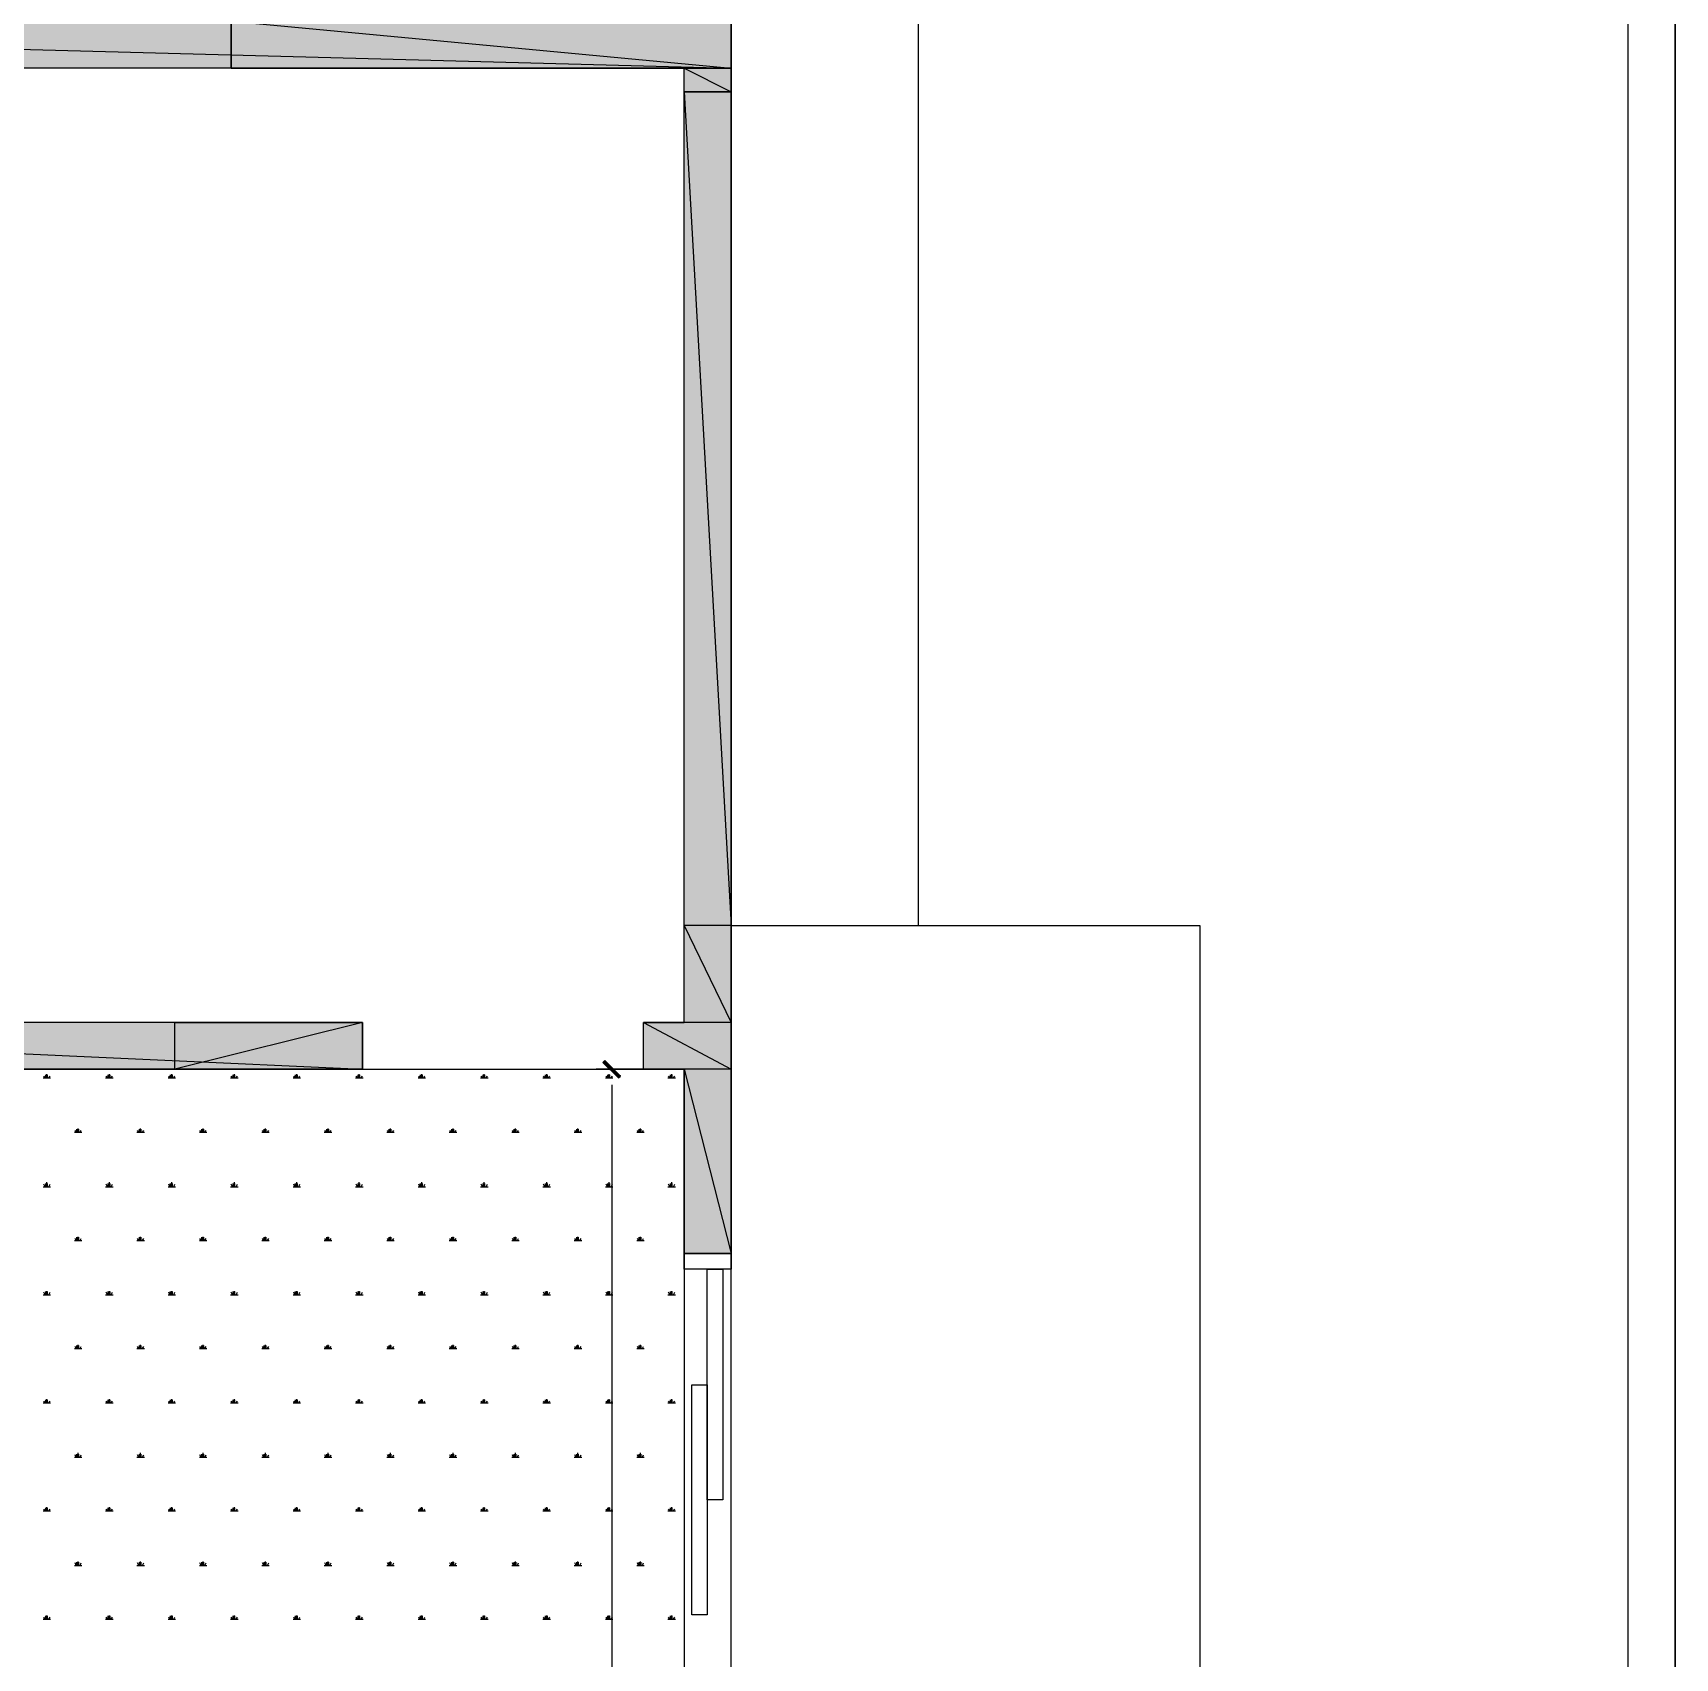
# Model space of a CAD drawing. Header units: millimetres. Extents: x -75 to 20144, y -75 to 30258.
# Drawn here: x 12910 to 18166, y 10694 to 15895 of the extents above; entities that cross this region are included whole.
import ezdxf

# ---------------------------------------------------------------- set-up
doc = ezdxf.new("R2010")
doc.units = ezdxf.units.MM
for name, color, linetype, true_color in [('SRC-FILLSTROKE-000000', 7, 'Continuous', 0x000000), ('SRC-STROKE-000000', 7, 'Continuous', 0x000000), ('SRC-STROKE-636466', 7, 'Continuous', 0x636466), ('SRC-STROKE-767676', 7, 'Continuous', 0x767676), ('SRC-STROKE-93278f', 7, 'Continuous', 0x93278f), ('SRC-STROKE-a953a0', 7, 'Continuous', 0xa953a0)]:
    doc.layers.add(name, color=color, linetype=linetype, true_color=true_color)

msp = doc.modelspace()

# ---------------------------------------------------------------- hatches: boundary and pattern name
at = {"layer": 'SRC-FILLSTROKE-000000', "true_color": 0x000000}
h = msp.add_hatch(color=7, dxfattribs=at)
h.dxf.hatch_style = 1
h.paths.add_polyline_path([(15144.9, 15930.1), (9577.8, 15930.1), (15144.9, 15782.1), (15144.9, 15930.1)])
h = msp.add_hatch(color=7, dxfattribs=at)
h.dxf.hatch_style = 1
h.paths.add_polyline_path([(9577.8, 15930.1), (15144.9, 15782.1), (9577.8, 15782.1), (9577.8, 15930.1)])
h = msp.add_hatch(color=7, dxfattribs=at)
h.dxf.hatch_style = 1
h.paths.add_polyline_path([(15144.9, 15932.1), (13545.2, 15932.1), (15144.9, 15782.1), (15144.9, 15932.1)])
h = msp.add_hatch(color=7, dxfattribs=at)
h.dxf.hatch_style = 1
h.paths.add_polyline_path([(13545.2, 15932.1), (15144.9, 15782.1), (13545.2, 15782.1), (13545.2, 15932.1)])
h = msp.add_hatch(color=7, dxfattribs=at)
h.dxf.hatch_style = 1
h.paths.add_polyline_path([(15144.9, 15782.1), (14994.9, 15782.1), (15144.9, 15706.2), (15144.9, 15782.1)])
h = msp.add_hatch(color=7, dxfattribs=at)
h.dxf.hatch_style = 1
h.paths.add_polyline_path([(14994.9, 15782.1), (15144.9, 15706.2), (14994.9, 15706.2), (14994.9, 15782.1)])
h = msp.add_hatch(color=7, dxfattribs=at)
h.dxf.hatch_style = 1
h.paths.add_polyline_path([(15144.9, 15706.2), (14994.9, 15706.2), (15144.9, 13038.6), (15144.9, 15706.2)])
h = msp.add_hatch(color=7, dxfattribs=at)
h.dxf.hatch_style = 1
h.paths.add_polyline_path([(14994.9, 15706.2), (15144.9, 13038.6), (14994.9, 13038.6), (14994.9, 15706.2)])
h = msp.add_hatch(color=7, dxfattribs=at)
h.dxf.hatch_style = 1
h.paths.add_polyline_path([(15144.9, 13038.6), (14994.9, 13038.6), (15144.9, 12728.6), (15144.9, 13038.6)])
h = msp.add_hatch(color=7, dxfattribs=at)
h.dxf.hatch_style = 1
h.paths.add_polyline_path([(14994.9, 13038.6), (15144.9, 12728.6), (14994.9, 12728.6), (14994.9, 13038.6)])
h = msp.add_hatch(color=7, dxfattribs=at)
h.dxf.hatch_style = 1
h.paths.add_polyline_path([(13965.1, 12728.6), (10683.6, 12728.6), (13965.1, 12578.7), (13965.1, 12728.6)])
h = msp.add_hatch(color=7, dxfattribs=at)
h.dxf.hatch_style = 1
h.paths.add_polyline_path([(10683.6, 12728.6), (13965.1, 12578.7), (10683.6, 12578.7), (10683.6, 12728.6)])
h = msp.add_hatch(color=7, dxfattribs=at)
h.dxf.hatch_style = 1
h.paths.add_polyline_path([(13965.1, 12578.7), (13965.1, 12728.6), (13365.2, 12578.7), (13965.1, 12578.7)])
h = msp.add_hatch(color=7, dxfattribs=at)
h.dxf.hatch_style = 1
h.paths.add_polyline_path([(13965.1, 12728.6), (13365.2, 12578.7), (13365.2, 12728.6), (13965.1, 12728.6)])
h = msp.add_hatch(color=7, dxfattribs=at)
h.dxf.hatch_style = 1
h.paths.add_polyline_path([(15144.9, 12728.6), (14865, 12728.6), (15144.9, 12578.7), (15144.9, 12728.6)])
h = msp.add_hatch(color=7, dxfattribs=at)
h.dxf.hatch_style = 1
h.paths.add_polyline_path([(14865, 12728.6), (15144.9, 12578.7), (14865, 12578.7), (14865, 12728.6)])
h = msp.add_hatch(color=7, dxfattribs=at)
h.dxf.hatch_style = 1
h.paths.add_polyline_path([(14791, 12556.7), (14735, 12600.6), (14741, 12606.6), (14791, 12556.7)])
h = msp.add_hatch(color=7, dxfattribs=at)
h.dxf.hatch_style = 1
h.paths.add_polyline_path([(14785, 12550.7), (14791, 12556.7), (14735, 12600.6), (14785, 12550.7)])
h = msp.add_hatch(color=7, dxfattribs=at)
h.dxf.hatch_style = 1
h.paths.add_polyline_path([(15144.9, 12578.7), (14994.9, 12578.7), (15144.9, 11988.7), (15144.9, 12578.7)])
h = msp.add_hatch(color=7, dxfattribs=at)
h.dxf.hatch_style = 1
h.paths.add_polyline_path([(14994.9, 12578.7), (15144.9, 11988.7), (14994.9, 11988.7), (14994.9, 12578.7)])

# ---------------------------------------------------------------- linework, layer by layer
at = {"layer": 'SRC-FILLSTROKE-000000'}
for points in [[(15144.9, 15930.1), (9577.8, 15930.1), (15144.9, 15782.1), (15144.9, 15930.1)], [(9577.8, 15930.1), (15144.9, 15782.1), (9577.8, 15782.1), (9577.8, 15930.1)], [(15144.9, 15932.1), (13545.2, 15932.1), (15144.9, 15782.1), (15144.9, 15932.1)], [(13545.2, 15932.1), (15144.9, 15782.1), (13545.2, 15782.1), (13545.2, 15932.1)], [(15144.9, 15782.1), (14994.9, 15782.1), (15144.9, 15706.2), (15144.9, 15782.1)], [(14994.9, 15782.1), (15144.9, 15706.2), (14994.9, 15706.2), (14994.9, 15782.1)], [(15144.9, 15706.2), (14994.9, 15706.2), (15144.9, 13038.6), (15144.9, 15706.2)], [(14994.9, 15706.2), (15144.9, 13038.6), (14994.9, 13038.6), (14994.9, 15706.2)], [(15144.9, 13038.6), (14994.9, 13038.6), (15144.9, 12728.6), (15144.9, 13038.6)], [(14994.9, 13038.6), (15144.9, 12728.6), (14994.9, 12728.6), (14994.9, 13038.6)], [(13965.1, 12728.6), (10683.6, 12728.6), (13965.1, 12578.7), (13965.1, 12728.6)], [(10683.6, 12728.6), (13965.1, 12578.7), (10683.6, 12578.7), (10683.6, 12728.6)], [(13965.1, 12578.7), (13965.1, 12728.6), (13365.2, 12578.7), (13965.1, 12578.7)], [(13965.1, 12728.6), (13365.2, 12578.7), (13365.2, 12728.6), (13965.1, 12728.6)], [(15144.9, 12728.6), (14865, 12728.6), (15144.9, 12578.7), (15144.9, 12728.6)], [(14865, 12728.6), (15144.9, 12578.7), (14865, 12578.7), (14865, 12728.6)], [(14791, 12556.7), (14735, 12600.6), (14741, 12606.6), (14791, 12556.7)], [(14785, 12550.7), (14791, 12556.7), (14735, 12600.6), (14785, 12550.7)], [(15144.9, 12578.7), (14994.9, 12578.7), (15144.9, 11988.7), (15144.9, 12578.7)], [(14994.9, 12578.7), (15144.9, 11988.7), (14994.9, 11988.7), (14994.9, 12578.7)]]:
    msp.add_lwpolyline(points, dxfattribs=at)
at = {"layer": 'SRC-STROKE-000000'}
for points in [[(2984.9, 74.7), (2984.9, -75.3), (-74.7, -75.3), (-74.7, 74.7), (-74.7, 30257.8), (75.3, 30257.8), (18166.4, 30257.8), (18166.4, 30107.8), (18166.4, -75.3), (18016.5, -75.3), (18016.5, 74.7), (18016.5, 30107.8), (14297, 30107.8), (75.3, 30107.8), (75.3, 26364.4), (75.3, 74.7), (2984.9, 74.7), (75.3, 74.7)], [(-74.7, 30257.8), (-74.7, -75.3), (18166.4, -75.3), (18166.4, 30257.8), (-74.7, 30257.8)], [(14994.9, 17657.8), (14994.9, 17807.8), (15144.9, 17807.8), (15144.9, 15706.2), (14994.9, 15706.2), (14994.9, 15782.1), (12877.3, 15782.1), (12877.3, 14336.4), (12727.3, 14336.4), (10757.6, 14336.4), (10757.6, 14486.3), (12727.3, 14486.3), (12727.3, 15782.1), (9727.8, 15782.1), (9727.8, 14486.3), (9857.8, 14486.3), (9857.8, 14336.4), (9577.8, 14336.4), (9577.8, 17651.8), (9727.8, 17651.8), (9727.8, 17081.9), (9727.8, 15930.1), (14147.1, 15930.1), (14147.1, 18661.7)], [(15144.9, 15932.1), (13545.2, 15932.1), (13545.2, 15782.1), (15144.9, 15782.1), (15144.9, 15932.1)], [(14994.9, 11988.7), (14994.9, 12578.7), (14865, 12578.7), (14865, 12728.6), (14994.9, 12728.6), (14994.9, 15706.2), (15144.9, 15706.2), (15144.9, 11988.7), (14994.9, 11988.7)], [(15144.9, 9259.2), (15144.9, 13038.6), (16644.7, 13038.6), (16644.7, 8279.3), (15144.9, 8279.3), (15144.9, 9109.2)], [(13965.1, 12728.6), (10683.6, 12728.6), (10683.6, 12578.7), (13965.1, 12578.7), (13965.1, 12728.6)], [(13965.1, 12578.7), (13365.2, 12578.7), (13365.2, 12728.6), (13965.1, 12728.6), (13965.1, 12578.7)], [(14962.9, 12578.7), (14713, 12578.7)], [(14763, 12528.7), (14763, 8409.3)], [(14994.9, 9989.1), (15144.9, 9989.1), (15144.9, 11988.7), (14994.9, 11988.7), (14994.9, 9989.1)]]:
    msp.add_lwpolyline(points, dxfattribs=at)
at = {"layer": 'SRC-STROKE-636466'}
msp.add_lwpolyline([(15144.9, 13038.6), (15744.8, 13038.6), (15744.8, 17657.8), (15744.8, 18257.7), (14940.9, 18257.7), (14940.9, 22847), (14297, 22847)], dxfattribs=at)
at = {"layer": 'SRC-STROKE-767676'}
for points in [[(14994.9, 11988.7), (15144.9, 11988.7), (15144.9, 11938.8), (14994.9, 11938.8), (14994.9, 11988.7)], [(14994.9, 11988.7), (14994.9, 9989.1), (15144.9, 9989.1), (15144.9, 11988.7), (14994.9, 11988.7)], [(15118.9, 11938.8), (15118.9, 11200.9), (15068.9, 11200.9), (15068.9, 11938.8), (15118.9, 11938.8)], [(15068.9, 11568.8), (15068.9, 10832.9), (15018.9, 10832.9), (15018.9, 11568.8), (15068.9, 11568.8)]]:
    msp.add_lwpolyline(points, dxfattribs=at)
at = {"layer": 'SRC-STROKE-93278f'}
msp.add_lwpolyline([(10683.6, 12578.7), (14994.9, 12578.7), (14994.9, 8359.3), (13875.1, 8359.3), (13875.1, 8209.4), (14994.9, 8209.4), (14994.9, 7453.5), (14469, 7453.5), (14469, 6843.6), (11413.5, 6843.6), (11413.5, 7009.5), (10833.6, 7009.5), (10833.6, 8209.4), (11975.4, 8209.4), (11975.4, 8359.3), (3134.8, 8359.3), (3134.8, 8959.2)], dxfattribs=at)
at = {"layer": 'SRC-STROKE-a953a0'}
for points in [[(12955.3, 12550.7), (12955.3, 12562.7)], [(13155.2, 12550.7), (13155.2, 12562.7)], [(13355.2, 12550.7), (13355.2, 12562.7)], [(13555.2, 12550.7), (13555.2, 12562.7)], [(13755.1, 12550.7), (13755.1, 12562.7)], [(13955.1, 12550.7), (13955.1, 12562.7)], [(14155.1, 12550.7), (14155.1, 12562.7)], [(14355, 12550.7), (14355, 12562.7)], [(14555, 12550.7), (14555, 12562.7)], [(14755, 12550.7), (14755, 12562.7)], [(14954.9, 12550.7), (14954.9, 12562.7)], [(12943.3, 12550.7), (12967.3, 12550.7)], [(12949.3, 12550.7), (12945.3, 12556.7)], [(12951.3, 12550.7), (12951.3, 12560.7)], [(12957.3, 12550.7), (12957.3, 12560.7)], [(12961.3, 12550.7), (12965.3, 12556.7)], [(13143.2, 12550.7), (13167.2, 12550.7)], [(13149.2, 12550.7), (13145.2, 12556.7)], [(13151.2, 12550.7), (13151.2, 12560.7)], [(13157.2, 12550.7), (13157.2, 12560.7)], [(13161.2, 12550.7), (13165.2, 12556.7)], [(13343.2, 12550.7), (13367.2, 12550.7)], [(13349.2, 12550.7), (13345.2, 12556.7)], [(13351.2, 12550.7), (13351.2, 12560.7)], [(13357.2, 12550.7), (13357.2, 12560.7)], [(13361.2, 12550.7), (13365.2, 12556.7)], [(13543.2, 12550.7), (13567.2, 12550.7)], [(13549.2, 12550.7), (13545.2, 12556.7)], [(13551.2, 12550.7), (13551.2, 12560.7)], [(13557.2, 12550.7), (13557.2, 12560.7)], [(13561.2, 12550.7), (13565.2, 12556.7)], [(13743.1, 12550.7), (13767.1, 12550.7)], [(13749.1, 12550.7), (13745.1, 12556.7)], [(13751.1, 12550.7), (13751.1, 12560.7)], [(13757.1, 12550.7), (13757.1, 12560.7)], [(13761.1, 12550.7), (13765.1, 12556.7)], [(13943.1, 12550.7), (13967.1, 12550.7)], [(13949.1, 12550.7), (13945.1, 12556.7)], [(13951.1, 12550.7), (13951.1, 12560.7)], [(13957.1, 12550.7), (13957.1, 12560.7)], [(13961.1, 12550.7), (13965.1, 12556.7)], [(14143.1, 12550.7), (14167.1, 12550.7)], [(14149.1, 12550.7), (14145.1, 12556.7)], [(14151.1, 12550.7), (14151.1, 12560.7)], [(14157.1, 12550.7), (14157.1, 12560.7)], [(14161.1, 12550.7), (14165.1, 12556.7)], [(14343, 12550.7), (14367, 12550.7)], [(14349, 12550.7), (14345, 12556.7)], [(14351, 12550.7), (14351, 12560.7)], [(14357, 12550.7), (14357, 12560.7)], [(14361, 12550.7), (14365, 12556.7)], [(14543, 12550.7), (14567, 12550.7)], [(14549, 12550.7), (14545, 12556.7)], [(14551, 12550.7), (14551, 12560.7)], [(14557, 12550.7), (14557, 12560.7)], [(14561, 12550.7), (14565, 12556.7)], [(14743, 12550.7), (14767, 12550.7)], [(14749, 12550.7), (14745, 12556.7)], [(14751, 12550.7), (14751, 12560.7)], [(14757, 12550.7), (14757, 12560.7)], [(14761, 12550.7), (14765, 12556.7)], [(14942.9, 12550.7), (14966.9, 12550.7)], [(14948.9, 12550.7), (14944.9, 12556.7)], [(14950.9, 12550.7), (14950.9, 12560.7)], [(14956.9, 12550.7), (14956.9, 12560.7)], [(14960.9, 12550.7), (14964.9, 12556.7)], [(13043.2, 12376.7), (13067.2, 12376.7)], [(13049.2, 12376.7), (13045.2, 12382.7)], [(13051.2, 12376.7), (13051.2, 12386.7)], [(13055.2, 12376.7), (13055.2, 12388.7)], [(13057.2, 12376.7), (13057.2, 12386.7)], [(13061.2, 12376.7), (13065.2, 12382.7)], [(13243.2, 12376.7), (13267.2, 12376.7)], [(13249.2, 12376.7), (13245.2, 12382.7)], [(13251.2, 12376.7), (13251.2, 12386.7)], [(13255.2, 12376.7), (13255.2, 12388.7)], [(13257.2, 12376.7), (13257.2, 12386.7)], [(13261.2, 12376.7), (13265.2, 12382.7)], [(13443.2, 12376.7), (13467.2, 12376.7)], [(13449.2, 12376.7), (13445.2, 12382.7)], [(13451.2, 12376.7), (13451.2, 12386.7)], [(13455.2, 12376.7), (13455.2, 12388.7)], [(13457.2, 12376.7), (13457.2, 12386.7)], [(13461.2, 12376.7), (13465.2, 12382.7)], [(13643.1, 12376.7), (13667.1, 12376.7)], [(13649.1, 12376.7), (13645.2, 12382.7)], [(13651.1, 12376.7), (13651.1, 12386.7)], [(13655.1, 12376.7), (13655.1, 12388.7)], [(13657.1, 12376.7), (13657.1, 12386.7)], [(13661.1, 12376.7), (13665.1, 12382.7)], [(13843.1, 12376.7), (13867.1, 12376.7)], [(13849.1, 12376.7), (13845.1, 12382.7)], [(13851.1, 12376.7), (13851.1, 12386.7)], [(13855.1, 12376.7), (13855.1, 12388.7)], [(13857.1, 12376.7), (13857.1, 12386.7)], [(13861.1, 12376.7), (13865.1, 12382.7)], [(14043.1, 12376.7), (14067.1, 12376.7)], [(14049.1, 12376.7), (14045.1, 12382.7)], [(14051.1, 12376.7), (14051.1, 12386.7)], [(14055.1, 12376.7), (14055.1, 12388.7)], [(14057.1, 12376.7), (14057.1, 12386.7)], [(14061.1, 12376.7), (14065.1, 12382.7)], [(14243.1, 12376.7), (14267.1, 12376.7)], [(14249.1, 12376.7), (14245.1, 12382.7)], [(14251.1, 12376.7), (14251.1, 12386.7)], [(14255.1, 12376.7), (14255.1, 12388.7)], [(14257.1, 12376.7), (14257.1, 12386.7)], [(14261.1, 12376.7), (14265.1, 12382.7)], [(14443, 12376.7), (14467, 12376.7)], [(14449, 12376.7), (14445, 12382.7)], [(14451, 12376.7), (14451, 12386.7)], [(14455, 12376.7), (14455, 12388.7)], [(14457, 12376.7), (14457, 12386.7)], [(14461, 12376.7), (14465, 12382.7)], [(14643, 12376.7), (14667, 12376.7)], [(14649, 12376.7), (14645, 12382.7)], [(14651, 12376.7), (14651, 12386.7)], [(14655, 12376.7), (14655, 12388.7)], [(14657, 12376.7), (14657, 12386.7)], [(14661, 12376.7), (14665, 12382.7)], [(14843, 12376.7), (14867, 12376.7)], [(14849, 12376.7), (14845, 12382.7)], [(14851, 12376.7), (14851, 12386.7)], [(14855, 12376.7), (14855, 12388.7)], [(14857, 12376.7), (14857, 12386.7)], [(14861, 12376.7), (14865, 12382.7)], [(12943.3, 12202.7), (12967.3, 12202.7)], [(12949.3, 12202.7), (12945.3, 12210.7)], [(12951.3, 12202.7), (12951.3, 12212.7)], [(12955.3, 12202.7), (12955.3, 12216.7)], [(12957.3, 12202.7), (12957.3, 12212.7)], [(12961.3, 12202.7), (12965.3, 12210.7)], [(13143.2, 12202.7), (13167.2, 12202.7)], [(13149.2, 12202.7), (13145.2, 12210.7)], [(13151.2, 12202.7), (13151.2, 12212.7)], [(13155.2, 12202.7), (13155.2, 12216.7)], [(13157.2, 12202.7), (13157.2, 12212.7)], [(13161.2, 12202.7), (13165.2, 12210.7)], [(13343.2, 12202.7), (13367.2, 12202.7)], [(13349.2, 12202.7), (13345.2, 12210.7)], [(13351.2, 12202.7), (13351.2, 12212.7)], [(13355.2, 12202.7), (13355.2, 12216.7)], [(13357.2, 12202.7), (13357.2, 12212.7)], [(13361.2, 12202.7), (13365.2, 12210.7)], [(13543.2, 12202.7), (13567.2, 12202.7)], [(13549.2, 12202.7), (13545.2, 12210.7)], [(13551.2, 12202.7), (13551.2, 12212.7)], [(13555.2, 12202.7), (13555.2, 12216.7)], [(13557.2, 12202.7), (13557.2, 12212.7)], [(13561.2, 12202.7), (13565.2, 12210.7)], [(13743.1, 12202.7), (13767.1, 12202.7)], [(13749.1, 12202.7), (13745.1, 12210.7)], [(13751.1, 12202.7), (13751.1, 12212.7)], [(13755.1, 12202.7), (13755.1, 12216.7)], [(13757.1, 12202.7), (13757.1, 12212.7)], [(13761.1, 12202.7), (13765.1, 12210.7)], [(13943.1, 12202.7), (13967.1, 12202.7)], [(13949.1, 12202.7), (13945.1, 12210.7)], [(13951.1, 12202.7), (13951.1, 12212.7)], [(13955.1, 12202.7), (13955.1, 12216.7)], [(13957.1, 12202.7), (13957.1, 12212.7)], [(13961.1, 12202.7), (13965.1, 12210.7)], [(14143.1, 12202.7), (14167.1, 12202.7)], [(14149.1, 12202.7), (14145.1, 12210.7)], [(14151.1, 12202.7), (14151.1, 12212.7)], [(14155.1, 12202.7), (14155.1, 12216.7)], [(14157.1, 12202.7), (14157.1, 12212.7)], [(14161.1, 12202.7), (14165.1, 12210.7)], [(14343, 12202.7), (14367, 12202.7)], [(14349, 12202.7), (14345, 12210.7)], [(14351, 12202.7), (14351, 12212.7)], [(14355, 12202.7), (14355, 12216.7)], [(14357, 12202.7), (14357, 12212.7)], [(14361, 12202.7), (14365, 12210.7)], [(14543, 12202.7), (14567, 12202.7)], [(14549, 12202.7), (14545, 12210.7)], [(14551, 12202.7), (14551, 12212.7)], [(14555, 12202.7), (14555, 12216.7)], [(14557, 12202.7), (14557, 12212.7)], [(14561, 12202.7), (14565, 12210.7)], [(14743, 12202.7), (14767, 12202.7)], [(14749, 12202.7), (14745, 12210.7)], [(14751, 12202.7), (14751, 12212.7)], [(14755, 12202.7), (14755, 12216.7)], [(14757, 12202.7), (14757, 12212.7)], [(14761, 12202.7), (14765, 12210.7)], [(14942.9, 12202.7), (14966.9, 12202.7)], [(14948.9, 12202.7), (14944.9, 12210.7)], [(14950.9, 12202.7), (14950.9, 12212.7)], [(14954.9, 12202.7), (14954.9, 12216.7)], [(14956.9, 12202.7), (14956.9, 12212.7)], [(14960.9, 12202.7), (14964.9, 12210.7)], [(13049.2, 12030.7), (13045.2, 12036.7)], [(13051.2, 12030.7), (13051.2, 12040.7)], [(13055.2, 12030.7), (13055.2, 12042.7)], [(13057.2, 12030.7), (13057.2, 12040.7)], [(13061.2, 12030.7), (13065.2, 12036.7)], [(13249.2, 12030.7), (13245.2, 12036.7)], [(13251.2, 12030.7), (13251.2, 12040.7)], [(13255.2, 12030.7), (13255.2, 12042.7)], [(13257.2, 12030.7), (13257.2, 12040.7)], [(13261.2, 12030.7), (13265.2, 12036.7)], [(13449.2, 12030.7), (13445.2, 12036.7)], [(13451.2, 12030.7), (13451.2, 12040.7)], [(13455.2, 12030.7), (13455.2, 12042.7)], [(13457.2, 12030.7), (13457.2, 12040.7)], [(13461.2, 12030.7), (13465.2, 12036.7)], [(13649.1, 12030.7), (13645.2, 12036.7)], [(13651.1, 12030.7), (13651.1, 12040.7)], [(13655.1, 12030.7), (13655.1, 12042.7)], [(13657.1, 12030.7), (13657.1, 12040.7)], [(13661.1, 12030.7), (13665.1, 12036.7)], [(13849.1, 12030.7), (13845.1, 12036.7)], [(13851.1, 12030.7), (13851.1, 12040.7)], [(13855.1, 12030.7), (13855.1, 12042.7)], [(13857.1, 12030.7), (13857.1, 12040.7)], [(13861.1, 12030.7), (13865.1, 12036.7)], [(14049.1, 12030.7), (14045.1, 12036.7)], [(14051.1, 12030.7), (14051.1, 12040.7)], [(14055.1, 12030.7), (14055.1, 12042.7)], [(14057.1, 12030.7), (14057.1, 12040.7)], [(14061.1, 12030.7), (14065.1, 12036.7)], [(14249.1, 12030.7), (14245.1, 12036.7)], [(14251.1, 12030.7), (14251.1, 12040.7)], [(14255.1, 12030.7), (14255.1, 12042.7)], [(14257.1, 12030.7), (14257.1, 12040.7)], [(14261.1, 12030.7), (14265.1, 12036.7)], [(14449, 12030.7), (14445, 12036.7)], [(14451, 12030.7), (14451, 12040.7)], [(14455, 12030.7), (14455, 12042.7)], [(14457, 12030.7), (14457, 12040.7)], [(14461, 12030.7), (14465, 12036.7)], [(14649, 12030.7), (14645, 12036.7)], [(14651, 12030.7), (14651, 12040.7)], [(14655, 12030.7), (14655, 12042.7)], [(14657, 12030.7), (14657, 12040.7)], [(14661, 12030.7), (14665, 12036.7)], [(14849, 12030.7), (14845, 12036.7)], [(14851, 12030.7), (14851, 12040.7)], [(14855, 12030.7), (14855, 12042.7)], [(14857, 12030.7), (14857, 12040.7)], [(14861, 12030.7), (14865, 12036.7)], [(13043.2, 12030.7), (13067.2, 12030.7)], [(13243.2, 12030.7), (13267.2, 12030.7)], [(13443.2, 12030.7), (13467.2, 12030.7)], [(13643.1, 12030.7), (13667.1, 12030.7)], [(13843.1, 12030.7), (13867.1, 12030.7)], [(14043.1, 12030.7), (14067.1, 12030.7)], [(14243.1, 12030.7), (14267.1, 12030.7)], [(14443, 12030.7), (14467, 12030.7)], [(14643, 12030.7), (14667, 12030.7)], [(14843, 12030.7), (14867, 12030.7)], [(12943.3, 11856.8), (12967.3, 11856.8)], [(12949.3, 11856.8), (12945.3, 11864.8)], [(12951.3, 11856.8), (12951.3, 11866.8)], [(12955.3, 11856.8), (12955.3, 11868.8)], [(12957.3, 11856.8), (12957.3, 11866.8)], [(12961.3, 11856.8), (12965.3, 11864.8)], [(13143.2, 11856.8), (13167.2, 11856.8)], [(13149.2, 11856.8), (13145.2, 11864.8)], [(13151.2, 11856.8), (13151.2, 11866.8)], [(13155.2, 11856.8), (13155.2, 11868.8)], [(13157.2, 11856.8), (13157.2, 11866.8)], [(13161.2, 11856.8), (13165.2, 11864.8)], [(13343.2, 11856.8), (13367.2, 11856.8)], [(13349.2, 11856.8), (13345.2, 11864.8)], [(13351.2, 11856.8), (13351.2, 11866.8)], [(13355.2, 11856.8), (13355.2, 11868.8)], [(13357.2, 11856.8), (13357.2, 11866.8)], [(13361.2, 11856.8), (13365.2, 11864.8)], [(13543.2, 11856.8), (13567.2, 11856.8)], [(13549.2, 11856.8), (13545.2, 11864.8)], [(13551.2, 11856.8), (13551.2, 11866.8)], [(13555.2, 11856.8), (13555.2, 11868.8)], [(13557.2, 11856.8), (13557.2, 11866.8)], [(13561.2, 11856.8), (13565.2, 11864.8)], [(13743.1, 11856.8), (13767.1, 11856.8)], [(13749.1, 11856.8), (13745.1, 11864.8)], [(13751.1, 11856.8), (13751.1, 11866.8)], [(13755.1, 11856.8), (13755.1, 11868.8)], [(13757.1, 11856.8), (13757.1, 11866.8)], [(13761.1, 11856.8), (13765.1, 11864.8)], [(13943.1, 11856.8), (13967.1, 11856.8)], [(13949.1, 11856.8), (13945.1, 11864.8)], [(13951.1, 11856.8), (13951.1, 11866.8)], [(13955.1, 11856.8), (13955.1, 11868.8)], [(13957.1, 11856.8), (13957.1, 11866.8)], [(13961.1, 11856.8), (13965.1, 11864.8)], [(14143.1, 11856.8), (14167.1, 11856.8)], [(14149.1, 11856.8), (14145.1, 11864.8)], [(14151.1, 11856.8), (14151.1, 11866.8)], [(14155.1, 11856.8), (14155.1, 11868.8)], [(14157.1, 11856.8), (14157.1, 11866.8)], [(14161.1, 11856.8), (14165.1, 11864.8)], [(14343, 11856.8), (14367, 11856.8)], [(14349, 11856.8), (14345, 11864.8)], [(14351, 11856.8), (14351, 11866.8)], [(14355, 11856.8), (14355, 11868.8)], [(14357, 11856.8), (14357, 11866.8)], [(14361, 11856.8), (14365, 11864.8)], [(14543, 11856.8), (14567, 11856.8)], [(14549, 11856.8), (14545, 11864.8)], [(14551, 11856.8), (14551, 11866.8)], [(14555, 11856.8), (14555, 11868.8)], [(14557, 11856.8), (14557, 11866.8)], [(14561, 11856.8), (14565, 11864.8)], [(14743, 11856.8), (14767, 11856.8)], [(14749, 11856.8), (14745, 11864.8)], [(14751, 11856.8), (14751, 11866.8)], [(14755, 11856.8), (14755, 11868.8)], [(14757, 11856.8), (14757, 11866.8)], [(14761, 11856.8), (14765, 11864.8)], [(14942.9, 11856.8), (14966.9, 11856.8)], [(14948.9, 11856.8), (14944.9, 11864.8)], [(14950.9, 11856.8), (14950.9, 11866.8)], [(14954.9, 11856.8), (14954.9, 11868.8)], [(14956.9, 11856.8), (14956.9, 11866.8)], [(14960.9, 11856.8), (14964.9, 11864.8)], [(13043.2, 11684.8), (13067.2, 11684.8)], [(13049.2, 11684.8), (13045.2, 11690.8)], [(13051.2, 11684.8), (13051.2, 11694.8)], [(13055.2, 11684.8), (13055.2, 11696.8)], [(13057.2, 11684.8), (13057.2, 11694.8)], [(13061.2, 11684.8), (13065.2, 11690.8)], [(13243.2, 11684.8), (13267.2, 11684.8)], [(13249.2, 11684.8), (13245.2, 11690.8)], [(13251.2, 11684.8), (13251.2, 11694.8)], [(13255.2, 11684.8), (13255.2, 11696.8)], [(13257.2, 11684.8), (13257.2, 11694.8)], [(13261.2, 11684.8), (13265.2, 11690.8)], [(13443.2, 11684.8), (13467.2, 11684.8)], [(13449.2, 11684.8), (13445.2, 11690.8)], [(13451.2, 11684.8), (13451.2, 11694.8)], [(13455.2, 11684.8), (13455.2, 11696.8)], [(13457.2, 11684.8), (13457.2, 11694.8)], [(13461.2, 11684.8), (13465.2, 11690.8)], [(13643.1, 11684.8), (13667.1, 11684.8)], [(13649.1, 11684.8), (13645.2, 11690.8)], [(13651.1, 11684.8), (13651.1, 11694.8)], [(13655.1, 11684.8), (13655.1, 11696.8)], [(13657.1, 11684.8), (13657.1, 11694.8)], [(13661.1, 11684.8), (13665.1, 11690.8)], [(13843.1, 11684.8), (13867.1, 11684.8)], [(13849.1, 11684.8), (13845.1, 11690.8)], [(13851.1, 11684.8), (13851.1, 11694.8)], [(13855.1, 11684.8), (13855.1, 11696.8)], [(13857.1, 11684.8), (13857.1, 11694.8)], [(13861.1, 11684.8), (13865.1, 11690.8)], [(14043.1, 11684.8), (14067.1, 11684.8)], [(14049.1, 11684.8), (14045.1, 11690.8)], [(14051.1, 11684.8), (14051.1, 11694.8)], [(14055.1, 11684.8), (14055.1, 11696.8)], [(14057.1, 11684.8), (14057.1, 11694.8)], [(14061.1, 11684.8), (14065.1, 11690.8)], [(14243.1, 11684.8), (14267.1, 11684.8)], [(14249.1, 11684.8), (14245.1, 11690.8)], [(14251.1, 11684.8), (14251.1, 11694.8)], [(14255.1, 11684.8), (14255.1, 11696.8)], [(14257.1, 11684.8), (14257.1, 11694.8)], [(14261.1, 11684.8), (14265.1, 11690.8)], [(14443, 11684.8), (14467, 11684.8)], [(14449, 11684.8), (14445, 11690.8)], [(14451, 11684.8), (14451, 11694.8)], [(14455, 11684.8), (14455, 11696.8)], [(14457, 11684.8), (14457, 11694.8)], [(14461, 11684.8), (14465, 11690.8)], [(14643, 11684.8), (14667, 11684.8)], [(14649, 11684.8), (14645, 11690.8)], [(14651, 11684.8), (14651, 11694.8)], [(14655, 11684.8), (14655, 11696.8)], [(14657, 11684.8), (14657, 11694.8)], [(14661, 11684.8), (14665, 11690.8)], [(14843, 11684.8), (14867, 11684.8)], [(14849, 11684.8), (14845, 11690.8)], [(14851, 11684.8), (14851, 11694.8)], [(14855, 11684.8), (14855, 11696.8)], [(14857, 11684.8), (14857, 11694.8)], [(14861, 11684.8), (14865, 11690.8)], [(12949.3, 11510.8), (12945.3, 11516.8)], [(12951.3, 11510.8), (12951.3, 11520.8)], [(12955.3, 11510.8), (12955.3, 11522.8)], [(12957.3, 11510.8), (12957.3, 11520.8)], [(12961.3, 11510.8), (12965.3, 11516.8)], [(13149.2, 11510.8), (13145.2, 11516.8)], [(13151.2, 11510.8), (13151.2, 11520.8)], [(13155.2, 11510.8), (13155.2, 11522.8)], [(13157.2, 11510.8), (13157.2, 11520.8)], [(13161.2, 11510.8), (13165.2, 11516.8)], [(13349.2, 11510.8), (13345.2, 11516.8)], [(13351.2, 11510.8), (13351.2, 11520.8)], [(13355.2, 11510.8), (13355.2, 11522.8)], [(13357.2, 11510.8), (13357.2, 11520.8)], [(13361.2, 11510.8), (13365.2, 11516.8)], [(13549.2, 11510.8), (13545.2, 11516.8)], [(13551.2, 11510.8), (13551.2, 11520.8)], [(13555.2, 11510.8), (13555.2, 11522.8)], [(13557.2, 11510.8), (13557.2, 11520.8)], [(13561.2, 11510.8), (13565.2, 11516.8)], [(13749.1, 11510.8), (13745.1, 11516.8)], [(13751.1, 11510.8), (13751.1, 11520.8)], [(13755.1, 11510.8), (13755.1, 11522.8)], [(13757.1, 11510.8), (13757.1, 11520.8)], [(13761.1, 11510.8), (13765.1, 11516.8)], [(13949.1, 11510.8), (13945.1, 11516.8)], [(13951.1, 11510.8), (13951.1, 11520.8)], [(13955.1, 11510.8), (13955.1, 11522.8)], [(13957.1, 11510.8), (13957.1, 11520.8)], [(13961.1, 11510.8), (13965.1, 11516.8)], [(14149.1, 11510.8), (14145.1, 11516.8)], [(14151.1, 11510.8), (14151.1, 11520.8)], [(14155.1, 11510.8), (14155.1, 11522.8)], [(14157.1, 11510.8), (14157.1, 11520.8)], [(14161.1, 11510.8), (14165.1, 11516.8)], [(14349, 11510.8), (14345, 11516.8)], [(14351, 11510.8), (14351, 11520.8)], [(14355, 11510.8), (14355, 11522.8)], [(14357, 11510.8), (14357, 11520.8)], [(14361, 11510.8), (14365, 11516.8)], [(14549, 11510.8), (14545, 11516.8)], [(14551, 11510.8), (14551, 11520.8)], [(14555, 11510.8), (14555, 11522.8)], [(14557, 11510.8), (14557, 11520.8)], [(14561, 11510.8), (14565, 11516.8)], [(14749, 11510.8), (14745, 11516.8)], [(14751, 11510.8), (14751, 11520.8)], [(14755, 11510.8), (14755, 11522.8)], [(14757, 11510.8), (14757, 11520.8)], [(14761, 11510.8), (14765, 11516.8)], [(14948.9, 11510.8), (14944.9, 11516.8)], [(14950.9, 11510.8), (14950.9, 11520.8)], [(14954.9, 11510.8), (14954.9, 11522.8)], [(14956.9, 11510.8), (14956.9, 11520.8)], [(14960.9, 11510.8), (14964.9, 11516.8)], [(12943.3, 11510.8), (12967.3, 11510.8)], [(13143.2, 11510.8), (13167.2, 11510.8)], [(13343.2, 11510.8), (13367.2, 11510.8)], [(13543.2, 11510.8), (13567.2, 11510.8)], [(13743.1, 11510.8), (13767.1, 11510.8)], [(13943.1, 11510.8), (13967.1, 11510.8)], [(14143.1, 11510.8), (14167.1, 11510.8)], [(14343, 11510.8), (14367, 11510.8)], [(14543, 11510.8), (14567, 11510.8)], [(14743, 11510.8), (14767, 11510.8)], [(14942.9, 11510.8), (14966.9, 11510.8)], [(13043.2, 11336.9), (13067.2, 11336.9)], [(13049.2, 11336.9), (13045.2, 11344.8)], [(13051.2, 11336.9), (13051.2, 11346.8)], [(13055.2, 11336.9), (13055.2, 11350.9)], [(13057.2, 11336.9), (13057.2, 11346.8)], [(13061.2, 11336.9), (13065.2, 11344.8)], [(13243.2, 11336.9), (13267.2, 11336.9)], [(13249.2, 11336.9), (13245.2, 11344.8)], [(13251.2, 11336.9), (13251.2, 11346.8)], [(13255.2, 11336.9), (13255.2, 11350.9)], [(13257.2, 11336.9), (13257.2, 11346.8)], [(13261.2, 11336.9), (13265.2, 11344.8)], [(13443.2, 11336.9), (13467.2, 11336.9)], [(13449.2, 11336.9), (13445.2, 11344.8)], [(13451.2, 11336.9), (13451.2, 11346.8)], [(13455.2, 11336.9), (13455.2, 11350.9)], [(13457.2, 11336.9), (13457.2, 11346.8)], [(13461.2, 11336.9), (13465.2, 11344.8)], [(13643.1, 11336.9), (13667.1, 11336.9)], [(13649.1, 11336.9), (13645.2, 11344.8)], [(13651.1, 11336.9), (13651.1, 11346.8)], [(13655.1, 11336.9), (13655.1, 11350.9)], [(13657.1, 11336.9), (13657.1, 11346.8)], [(13661.1, 11336.9), (13665.1, 11344.8)], [(13843.1, 11336.9), (13867.1, 11336.9)], [(13849.1, 11336.9), (13845.1, 11344.8)], [(13851.1, 11336.9), (13851.1, 11346.8)], [(13855.1, 11336.9), (13855.1, 11350.9)], [(13857.1, 11336.9), (13857.1, 11346.8)], [(13861.1, 11336.9), (13865.1, 11344.8)], [(14043.1, 11336.9), (14067.1, 11336.9)], [(14049.1, 11336.9), (14045.1, 11344.8)], [(14051.1, 11336.9), (14051.1, 11346.8)], [(14055.1, 11336.9), (14055.1, 11350.9)], [(14057.1, 11336.9), (14057.1, 11346.8)], [(14061.1, 11336.9), (14065.1, 11344.8)], [(14243.1, 11336.9), (14267.1, 11336.9)], [(14249.1, 11336.9), (14245.1, 11344.8)], [(14251.1, 11336.9), (14251.1, 11346.8)], [(14255.1, 11336.9), (14255.1, 11350.9)], [(14257.1, 11336.9), (14257.1, 11346.8)], [(14261.1, 11336.9), (14265.1, 11344.8)], [(14443, 11336.9), (14467, 11336.9)], [(14449, 11336.9), (14445, 11344.8)], [(14451, 11336.9), (14451, 11346.8)], [(14455, 11336.9), (14455, 11350.9)], [(14457, 11336.9), (14457, 11346.8)], [(14461, 11336.9), (14465, 11344.8)], [(14643, 11336.9), (14667, 11336.9)], [(14649, 11336.9), (14645, 11344.8)], [(14651, 11336.9), (14651, 11346.8)], [(14655, 11336.9), (14655, 11350.9)], [(14657, 11336.9), (14657, 11346.8)], [(14661, 11336.9), (14665, 11344.8)], [(14843, 11336.9), (14867, 11336.9)], [(14849, 11336.9), (14845, 11344.8)], [(14851, 11336.9), (14851, 11346.8)], [(14855, 11336.9), (14855, 11350.9)], [(14857, 11336.9), (14857, 11346.8)], [(14861, 11336.9), (14865, 11344.8)], [(12943.3, 11164.9), (12967.3, 11164.9)], [(12949.3, 11164.9), (12945.3, 11170.9)], [(12951.3, 11164.9), (12951.3, 11174.9)], [(12955.3, 11164.9), (12955.3, 11176.9)], [(12957.3, 11164.9), (12957.3, 11174.9)], [(12961.3, 11164.9), (12965.3, 11170.9)], [(13143.2, 11164.9), (13167.2, 11164.9)], [(13149.2, 11164.9), (13145.2, 11170.9)], [(13151.2, 11164.9), (13151.2, 11174.9)], [(13155.2, 11164.9), (13155.2, 11176.9)], [(13157.2, 11164.9), (13157.2, 11174.9)], [(13161.2, 11164.9), (13165.2, 11170.9)], [(13343.2, 11164.9), (13367.2, 11164.9)], [(13349.2, 11164.9), (13345.2, 11170.9)], [(13351.2, 11164.9), (13351.2, 11174.9)], [(13355.2, 11164.9), (13355.2, 11176.9)], [(13357.2, 11164.9), (13357.2, 11174.9)], [(13361.2, 11164.9), (13365.2, 11170.9)], [(13543.2, 11164.9), (13567.2, 11164.9)], [(13549.2, 11164.9), (13545.2, 11170.9)], [(13551.2, 11164.9), (13551.2, 11174.9)], [(13555.2, 11164.9), (13555.2, 11176.9)], [(13557.2, 11164.9), (13557.2, 11174.9)], [(13561.2, 11164.9), (13565.2, 11170.9)], [(13743.1, 11164.9), (13767.1, 11164.9)], [(13749.1, 11164.9), (13745.1, 11170.9)], [(13751.1, 11164.9), (13751.1, 11174.9)], [(13755.1, 11164.9), (13755.1, 11176.9)], [(13757.1, 11164.9), (13757.1, 11174.9)], [(13761.1, 11164.9), (13765.1, 11170.9)], [(13943.1, 11164.9), (13967.1, 11164.9)], [(13949.1, 11164.9), (13945.1, 11170.9)], [(13951.1, 11164.9), (13951.1, 11174.9)], [(13955.1, 11164.9), (13955.1, 11176.9)], [(13957.1, 11164.9), (13957.1, 11174.9)], [(13961.1, 11164.9), (13965.1, 11170.9)], [(14143.1, 11164.9), (14167.1, 11164.9)], [(14149.1, 11164.9), (14145.1, 11170.9)], [(14151.1, 11164.9), (14151.1, 11174.9)], [(14155.1, 11164.9), (14155.1, 11176.9)], [(14157.1, 11164.9), (14157.1, 11174.9)], [(14161.1, 11164.9), (14165.1, 11170.9)], [(14343, 11164.9), (14367, 11164.9)], [(14349, 11164.9), (14345, 11170.9)], [(14351, 11164.9), (14351, 11174.9)], [(14355, 11164.9), (14355, 11176.9)], [(14357, 11164.9), (14357, 11174.9)], [(14361, 11164.9), (14365, 11170.9)], [(14543, 11164.9), (14567, 11164.9)], [(14549, 11164.9), (14545, 11170.9)], [(14551, 11164.9), (14551, 11174.9)], [(14555, 11164.9), (14555, 11176.9)], [(14557, 11164.9), (14557, 11174.9)], [(14561, 11164.9), (14565, 11170.9)], [(14743, 11164.9), (14767, 11164.9)], [(14749, 11164.9), (14745, 11170.9)], [(14751, 11164.9), (14751, 11174.9)], [(14755, 11164.9), (14755, 11176.9)], [(14757, 11164.9), (14757, 11174.9)], [(14761, 11164.9), (14765, 11170.9)], [(14942.9, 11164.9), (14966.9, 11164.9)], [(14948.9, 11164.9), (14944.9, 11170.9)], [(14950.9, 11164.9), (14950.9, 11174.9)], [(14954.9, 11164.9), (14954.9, 11176.9)], [(14956.9, 11164.9), (14956.9, 11174.9)], [(14960.9, 11164.9), (14964.9, 11170.9)], [(13043.2, 10990.9), (13067.2, 10990.9)], [(13049.2, 10990.9), (13045.2, 10998.9)], [(13051.2, 10990.9), (13051.2, 11000.9)], [(13055.2, 10990.9), (13055.2, 11002.9)], [(13057.2, 10990.9), (13057.2, 11000.9)], [(13061.2, 10990.9), (13065.2, 10998.9)], [(13243.2, 10990.9), (13267.2, 10990.9)], [(13249.2, 10990.9), (13245.2, 10998.9)], [(13251.2, 10990.9), (13251.2, 11000.9)], [(13255.2, 10990.9), (13255.2, 11002.9)], [(13257.2, 10990.9), (13257.2, 11000.9)], [(13261.2, 10990.9), (13265.2, 10998.9)], [(13443.2, 10990.9), (13467.2, 10990.9)], [(13449.2, 10990.9), (13445.2, 10998.9)], [(13451.2, 10990.9), (13451.2, 11000.9)], [(13455.2, 10990.9), (13455.2, 11002.9)], [(13457.2, 10990.9), (13457.2, 11000.9)], [(13461.2, 10990.9), (13465.2, 10998.9)], [(13643.1, 10990.9), (13667.1, 10990.9)], [(13649.1, 10990.9), (13645.2, 10998.9)], [(13651.1, 10990.9), (13651.1, 11000.9)], [(13655.1, 10990.9), (13655.1, 11002.9)], [(13657.1, 10990.9), (13657.1, 11000.9)], [(13661.1, 10990.9), (13665.1, 10998.9)], [(13843.1, 10990.9), (13867.1, 10990.9)], [(13849.1, 10990.9), (13845.1, 10998.9)], [(13851.1, 10990.9), (13851.1, 11000.9)], [(13855.1, 10990.9), (13855.1, 11002.9)], [(13857.1, 10990.9), (13857.1, 11000.9)], [(13861.1, 10990.9), (13865.1, 10998.9)], [(14043.1, 10990.9), (14067.1, 10990.9)], [(14049.1, 10990.9), (14045.1, 10998.9)], [(14051.1, 10990.9), (14051.1, 11000.9)], [(14055.1, 10990.9), (14055.1, 11002.9)], [(14057.1, 10990.9), (14057.1, 11000.9)], [(14061.1, 10990.9), (14065.1, 10998.9)], [(14243.1, 10990.9), (14267.1, 10990.9)], [(14249.1, 10990.9), (14245.1, 10998.9)], [(14251.1, 10990.9), (14251.1, 11000.9)], [(14255.1, 10990.9), (14255.1, 11002.9)], [(14257.1, 10990.9), (14257.1, 11000.9)], [(14261.1, 10990.9), (14265.1, 10998.9)], [(14443, 10990.9), (14467, 10990.9)], [(14449, 10990.9), (14445, 10998.9)], [(14451, 10990.9), (14451, 11000.9)], [(14455, 10990.9), (14455, 11002.9)], [(14457, 10990.9), (14457, 11000.9)], [(14461, 10990.9), (14465, 10998.9)], [(14643, 10990.9), (14667, 10990.9)], [(14649, 10990.9), (14645, 10998.9)], [(14651, 10990.9), (14651, 11000.9)], [(14655, 10990.9), (14655, 11002.9)], [(14657, 10990.9), (14657, 11000.9)], [(14661, 10990.9), (14665, 10998.9)], [(14843, 10990.9), (14867, 10990.9)], [(14849, 10990.9), (14845, 10998.9)], [(14851, 10990.9), (14851, 11000.9)], [(14855, 10990.9), (14855, 11002.9)], [(14857, 10990.9), (14857, 11000.9)], [(14861, 10990.9), (14865, 10998.9)], [(12951.3, 10818.9), (12951.3, 10828.9)], [(12955.3, 10818.9), (12955.3, 10830.9)], [(12957.3, 10818.9), (12957.3, 10828.9)], [(13151.2, 10818.9), (13151.2, 10828.9)], [(13155.2, 10818.9), (13155.2, 10830.9)], [(13157.2, 10818.9), (13157.2, 10828.9)], [(13351.2, 10818.9), (13351.2, 10828.9)], [(13355.2, 10818.9), (13355.2, 10830.9)], [(13357.2, 10818.9), (13357.2, 10828.9)], [(13551.2, 10818.9), (13551.2, 10828.9)], [(13555.2, 10818.9), (13555.2, 10830.9)], [(13557.2, 10818.9), (13557.2, 10828.9)], [(13751.1, 10818.9), (13751.1, 10828.9)], [(13755.1, 10818.9), (13755.1, 10830.9)], [(13757.1, 10818.9), (13757.1, 10828.9)], [(13951.1, 10818.9), (13951.1, 10828.9)], [(13955.1, 10818.9), (13955.1, 10830.9)], [(13957.1, 10818.9), (13957.1, 10828.9)], [(14151.1, 10818.9), (14151.1, 10828.9)], [(14155.1, 10818.9), (14155.1, 10830.9)], [(14157.1, 10818.9), (14157.1, 10828.9)], [(14351, 10818.9), (14351, 10828.9)], [(14355, 10818.9), (14355, 10830.9)], [(14357, 10818.9), (14357, 10828.9)], [(14551, 10818.9), (14551, 10828.9)], [(14555, 10818.9), (14555, 10830.9)], [(14557, 10818.9), (14557, 10828.9)], [(14751, 10818.9), (14751, 10828.9)], [(14755, 10818.9), (14755, 10830.9)], [(14757, 10818.9), (14757, 10828.9)], [(14950.9, 10818.9), (14950.9, 10828.9)], [(14954.9, 10818.9), (14954.9, 10830.9)], [(14956.9, 10818.9), (14956.9, 10828.9)], [(12943.3, 10818.9), (12967.3, 10818.9)], [(12949.3, 10818.9), (12945.3, 10824.9)], [(12961.3, 10818.9), (12965.3, 10824.9)], [(13143.2, 10818.9), (13167.2, 10818.9)], [(13149.2, 10818.9), (13145.2, 10824.9)], [(13161.2, 10818.9), (13165.2, 10824.9)], [(13343.2, 10818.9), (13367.2, 10818.9)], [(13349.2, 10818.9), (13345.2, 10824.9)], [(13361.2, 10818.9), (13365.2, 10824.9)], [(13543.2, 10818.9), (13567.2, 10818.9)], [(13549.2, 10818.9), (13545.2, 10824.9)], [(13561.2, 10818.9), (13565.2, 10824.9)], [(13743.1, 10818.9), (13767.1, 10818.9)], [(13749.1, 10818.9), (13745.1, 10824.9)], [(13761.1, 10818.9), (13765.1, 10824.9)], [(13943.1, 10818.9), (13967.1, 10818.9)], [(13949.1, 10818.9), (13945.1, 10824.9)], [(13961.1, 10818.9), (13965.1, 10824.9)], [(14143.1, 10818.9), (14167.1, 10818.9)], [(14149.1, 10818.9), (14145.1, 10824.9)], [(14161.1, 10818.9), (14165.1, 10824.9)], [(14343, 10818.9), (14367, 10818.9)], [(14349, 10818.9), (14345, 10824.9)], [(14361, 10818.9), (14365, 10824.9)], [(14543, 10818.9), (14567, 10818.9)], [(14549, 10818.9), (14545, 10824.9)], [(14561, 10818.9), (14565, 10824.9)], [(14743, 10818.9), (14767, 10818.9)], [(14749, 10818.9), (14745, 10824.9)], [(14761, 10818.9), (14765, 10824.9)], [(14942.9, 10818.9), (14966.9, 10818.9)], [(14948.9, 10818.9), (14944.9, 10824.9)], [(14960.9, 10818.9), (14964.9, 10824.9)]]:
    msp.add_lwpolyline(points, dxfattribs=at)

doc.saveas('drawing.dxf')
